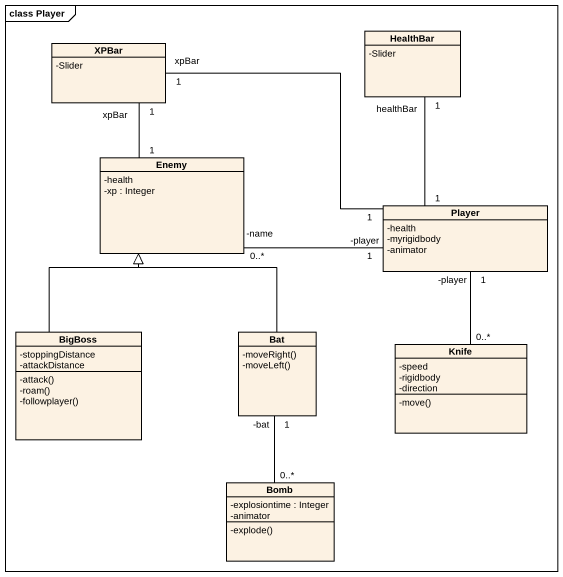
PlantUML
@startuml
mainframe class Player
hide circle
hide empty members
skinparam classAttributeIconSize 0
class XPBar {
  -Slider
}
class HealthBar {
  -Slider
}
class Enemy {
  -health
  -xp : Integer
}
class Player {
  -health
  -myrigidbody
  -animator
}
class BigBoss {
  -stoppingDistance
  -attackDistance
  -attack()
  -roam()
  -followplayer()
}
class Bat {
  -moveRight()
  -moveLeft()
}
class Knife {
  -speed
  -rigidbody
  -direction
  -move()
}
class Bomb {
  -explosiontime : Integer
  -animator
  -explode()
}
XPBar "1" -- "1" Enemy : xpBar
XPBar "1" -right- "1" Player : xpBar
HealthBar "1" -- "1" Player : healthBar
Enemy "-name\n0..*" -right- "-player\n1" Player
Player "1\n-player" -- "0..*" Knife
BigBoss -up-|> Enemy
Bat -up-|> Enemy
Bat "1\n-bat" -- "0..*" Bomb
@enduml
